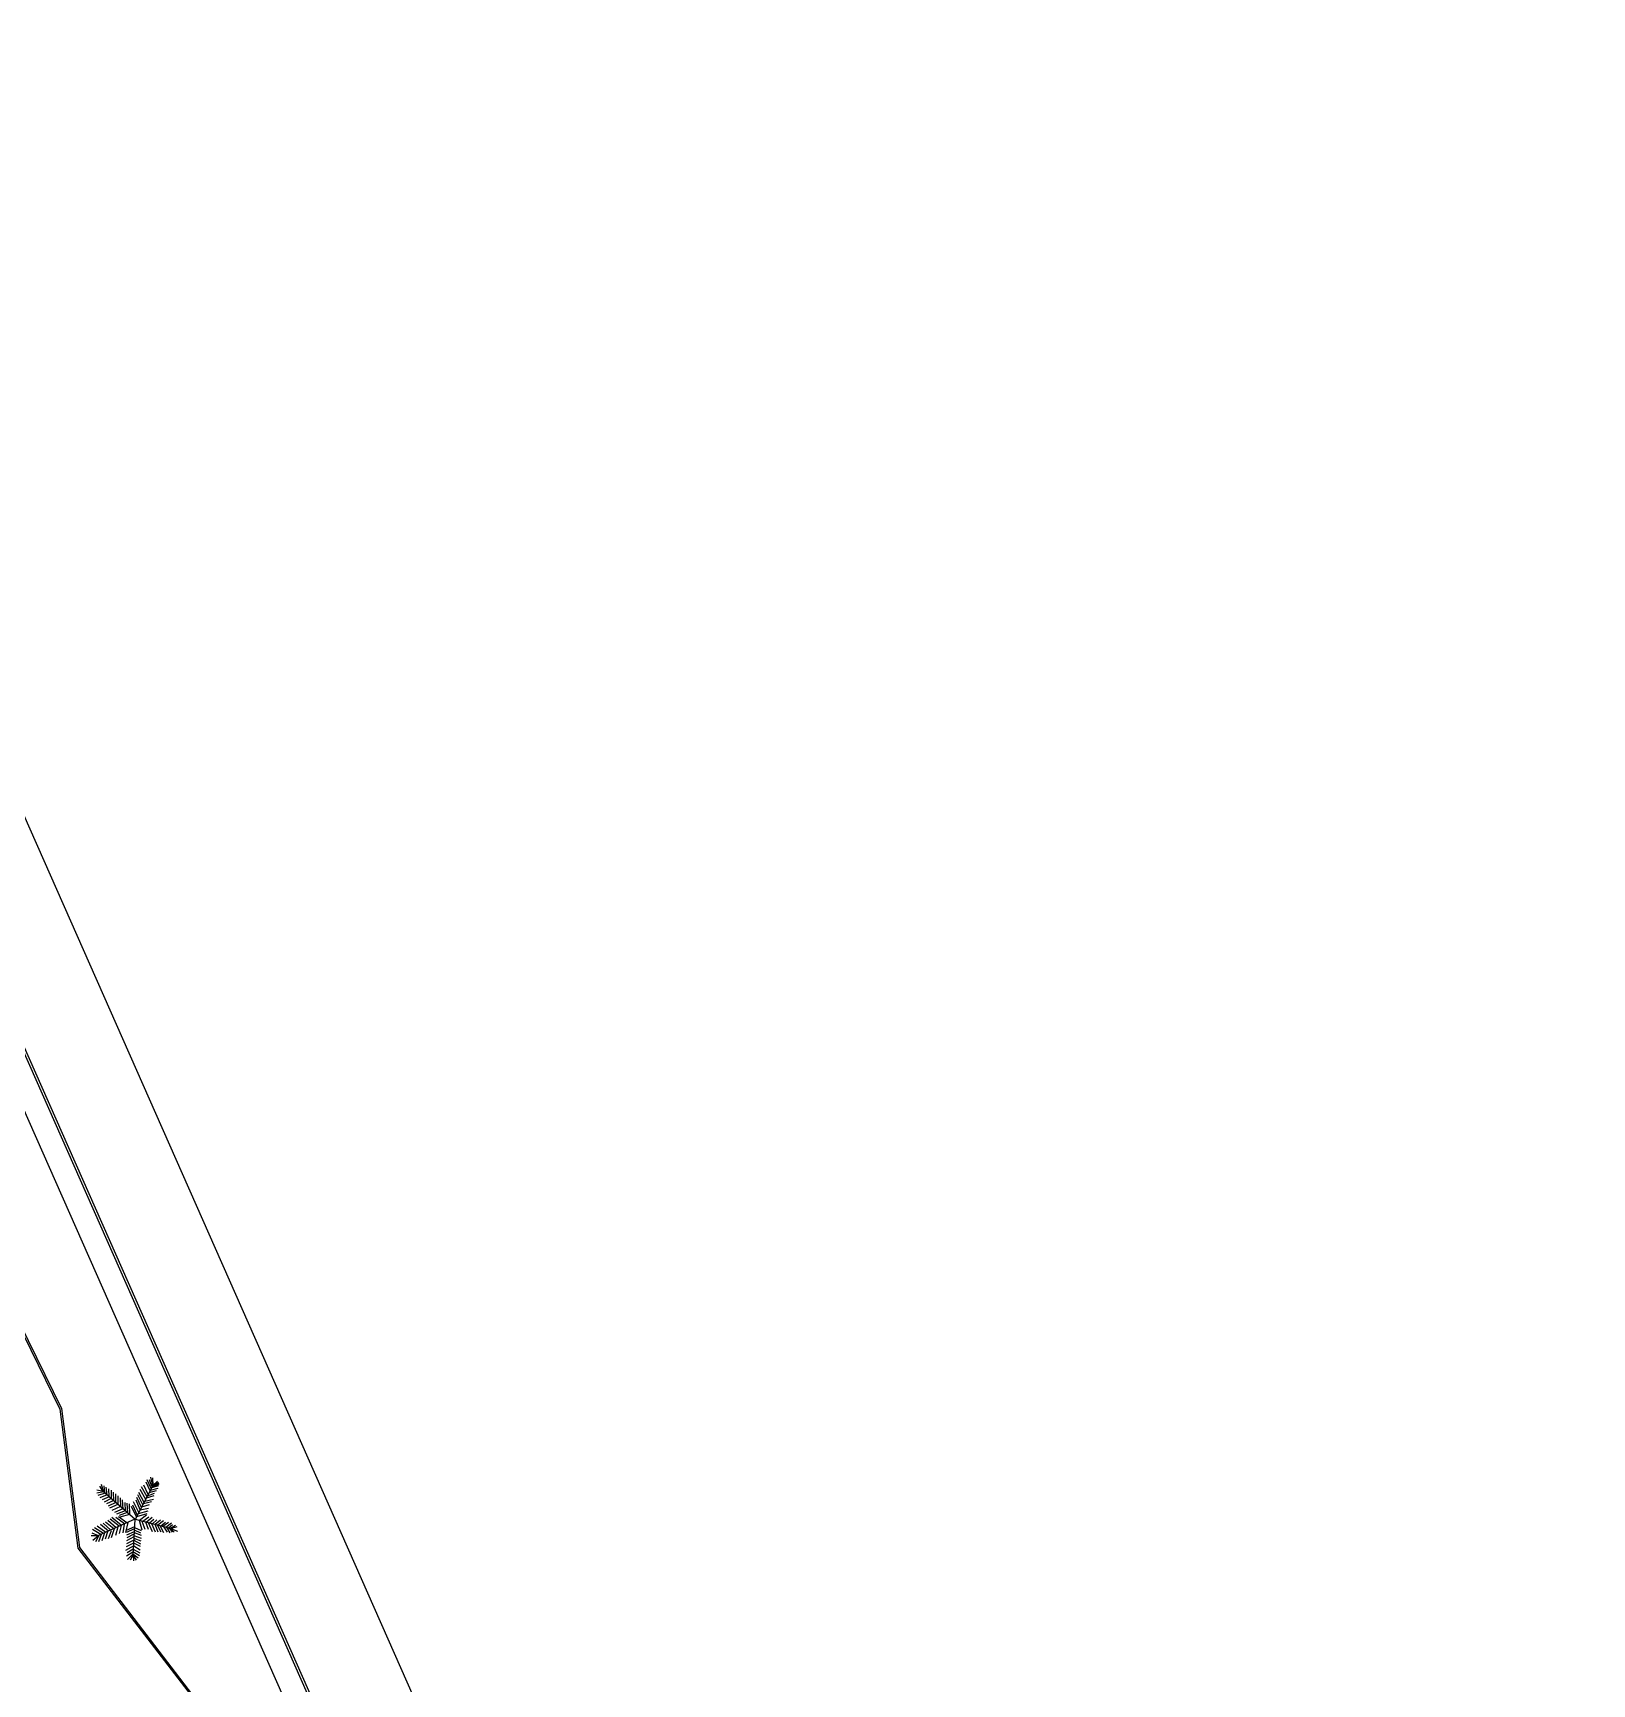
# Model space of a CAD drawing. Header units: millimetres. Extents: x 185 to 501, y 106 to 528.
# Drawn here: x 401.3 to 501.2, y 247.7 to 353.6 of the extents above; entities that cross this region are included whole.
import ezdxf

# ---------------------------------------------------------------- set-up
doc = ezdxf.new("R2010")
doc.units = ezdxf.units.MM
for name, color, linetype in [('aceras', 7, 'Continuous'), ('arboles', 84, 'Continuous'), ('cerca', 50, 'Continuous')]:
    doc.layers.add(name, color=color, linetype=linetype)

msp = doc.modelspace()

# ---------------------------------------------------------------- linework, layer by layer
at = {"layer": 'aceras'}
for points in [[(501.24, 163.48, -0.032113), (472.98, 150.24, -0.493043), (466.86, 153.64), (386.24, 336.02, 0.05824), (375.47, 353.55)], [(501.24, 163.48, -0.032113), (472.98, 150.24, -0.493043), (466.86, 153.64), (386.24, 336.02, 0.05824), (375.47, 353.55)], [(359.01, 138.69), (400.47, 138.69, 0.077072), (460.86, 148.3), (388.6, 311.75)], [(359.01, 138.69), (400.47, 138.69, 0.077072), (460.86, 148.3), (388.6, 311.75)], [(361.94, 136.29), (400.48, 136.29, 0.073569), (458.69, 145.14, 0.515025), (461.38, 151.21), (391.56, 309.13)], [(361.94, 136.29), (400.48, 136.29, 0.073569), (458.69, 145.14, 0.515025), (461.38, 151.21), (391.56, 309.13)], [(361.94, 136.44), (400.48, 136.44, 0.073578), (458.65, 145.29, 0.516303), (461.24, 151.14), (391.43, 309.05)], [(361.94, 136.44), (400.48, 136.44, 0.073578), (458.65, 145.29, 0.516303), (461.24, 151.14), (391.43, 309.05)]]:
    msp.add_lwpolyline(points, format="xyb", dxfattribs=at)
at = {"layer": 'arboles', "linetype": 'Continuous'}
for p, q in [((408.77, 260.05), (408.51, 260.6)), ((408.84, 260.19), (408.58, 260.75)), ((408.88, 260.33), (408.72, 260.75)), ((408.94, 260.38), (408.82, 260.92)), ((408.93, 260.41), (408.94, 260.89)), ((408.94, 260.35), (409.31, 260.61)), ((408.95, 260.41), (409.23, 260.67)), ((408.95, 260.4), (408.95, 260.63)), ((408.95, 260.4), (409.11, 260.52)), ((408.96, 260.29), (409.34, 260.52)), ((405.77, 260), (405.35, 260.1)), ((405.79, 259.98), (405.35, 259.9)), ((405.88, 259.89), (405.42, 259.74)), ((405.76, 260.01), (405.53, 260.35)), ((406, 259.79), (405.53, 259.6)), ((405.77, 260), (405.64, 260.46)), ((406.13, 259.67), (405.68, 259.48)), ((407.8, 258.21), (405.78, 259.99)), ((405.86, 259.92), (405.81, 260.37)), ((406.27, 259.56), (405.81, 259.33)), ((406, 259.79), (405.95, 260.28)), ((406.13, 259.68), (406.12, 260.18)), ((406.28, 259.55), (406.29, 260.08)), ((406.44, 259.41), (406.41, 259.96)), ((406.57, 259.29), (406.57, 259.86)), ((406.72, 259.16), (406.72, 259.72)), ((406.89, 259.02), (406.87, 259.59)), ((407.04, 258.88), (407, 259.47)), ((407.83, 258.23), (408.95, 260.4)), ((408.13, 258.82), (407.86, 259.45)), ((408.21, 258.98), (407.92, 259.61)), ((408.3, 259.15), (407.97, 259.79)), ((408.38, 259.3), (408.05, 259.94)), ((408.48, 259.49), (408.13, 260.13)), ((408.57, 259.67), (408.22, 260.3)), ((408.65, 259.82), (408.36, 260.42)), ((408.42, 259.38), (408.98, 259.52)), ((408.53, 259.59), (409.02, 259.74)), ((408.6, 259.72), (409.05, 259.89)), ((408.71, 259.93), (409.17, 260.07)), ((408.79, 260.09), (409.29, 260.22)), ((408.95, 260.4), (408.88, 260.33)), ((408.88, 260.26), (409.32, 260.39)), ((406.43, 259.42), (405.96, 259.21)), ((406.57, 259.29), (406.07, 259.07)), ((406.7, 259.18), (406.17, 258.94)), ((406.86, 259.04), (406.32, 258.78)), ((407.02, 258.9), (406.48, 258.65)), ((407.16, 258.77), (406.61, 258.55)), ((407.29, 258.66), (406.78, 258.47)), ((407.45, 258.52), (406.83, 258.35)), ((407.19, 258.75), (407.16, 259.29)), ((407.33, 258.63), (407.3, 259.25)), ((407.46, 258.52), (407.45, 259.21)), ((407.9, 258.38), (407.57, 259.05)), ((407.95, 258.47), (407.66, 259.13)), ((408.04, 258.66), (407.69, 259.34)), ((407.91, 258.4), (408.57, 258.6)), ((408.01, 258.59), (408.63, 258.76)), ((408.08, 258.16), (408.53, 258.51)), ((408.13, 258.82), (408.66, 258.93)), ((408.24, 259.03), (408.73, 259.16)), ((408.34, 259.24), (408.86, 259.36)), ((405.45, 257.17), (405.04, 257.33)), ((405.6, 257.24), (405.07, 257.57)), ((405.77, 257.32), (405.2, 257.67)), ((405.92, 257.38), (405.37, 257.78)), ((407.79, 258.22), (405.46, 257.18)), ((406.1, 257.46), (405.58, 257.88)), ((405.84, 257.35), (405.67, 256.83)), ((406.24, 257.52), (405.75, 257.98)), ((406.06, 257.49), (405.89, 256.94)), ((406.43, 257.61), (405.9, 258.04)), ((406.59, 257.68), (406.05, 258.15)), ((406.27, 257.49), (406.08, 256.96)), ((406.78, 257.77), (406.21, 258.23)), ((406.46, 257.62), (406.27, 257.03)), ((406.93, 257.83), (406.32, 258.33)), ((406.69, 257.73), (406.55, 257.18)), ((407.12, 257.92), (406.56, 258.34)), ((407.28, 257.99), (406.74, 258.37)), ((406.9, 257.82), (406.78, 257.32)), ((407.11, 257.91), (407.01, 257.36)), ((407.33, 258.01), (407.19, 257.38)), ((407.76, 257.73), (407.23, 257.51)), ((407.75, 257.61), (407.24, 257.38)), ((407.74, 257.42), (407.26, 257.21)), ((407.79, 258.21), (407.65, 255.94)), ((407.74, 257.37), (408.19, 257.21)), ((407.75, 257.54), (408.15, 257.36)), ((407.76, 257.7), (408.2, 257.5)), ((407.81, 258.22), (410.11, 257.64)), ((408.07, 258.16), (408.23, 257.55)), ((408.24, 258.11), (408.42, 257.59)), ((408.29, 258.1), (408.68, 258.38)), ((408.46, 258.06), (408.64, 257.58)), ((408.52, 258.04), (408.9, 258.36)), ((408.63, 258.02), (408.9, 257.44)), ((408.72, 257.99), (409.01, 258.22)), ((408.86, 257.96), (409.08, 257.42)), ((408.91, 257.94), (409.19, 258.19)), ((409.06, 257.9), (409.26, 257.42)), ((409.08, 257.9), (409.44, 258.18)), ((409.21, 257.87), (409.45, 257.41)), ((409.26, 257.86), (409.62, 258.14)), ((409.39, 257.82), (409.63, 257.38)), ((409.45, 257.81), (409.76, 258.04)), ((409.58, 257.77), (409.95, 258.04)), ((409.61, 257.77), (409.86, 257.39)), ((409.78, 257.72), (410.13, 257.99)), ((409.81, 257.72), (410.04, 257.36)), ((409.94, 257.68), (410.2, 257.89)), ((409.98, 257.67), (410.17, 257.39)), ((410.07, 257.65), (410.4, 257.85)), ((410.1, 257.64), (410.5, 257.76)), ((410.1, 257.64), (410.31, 257.39)), ((410.13, 257.61), (410.52, 257.47)), ((405.47, 257.17), (404.99, 257.16)), ((405.45, 257.17), (405.09, 256.86)), ((405.47, 257.18), (405.27, 256.78)), ((405.63, 257.25), (405.46, 256.77)), ((407.68, 256.5), (407.19, 256.22)), ((407.69, 256.68), (407.23, 256.45)), ((407.72, 257.09), (407.24, 256.84)), ((407.71, 256.88), (407.24, 256.65)), ((407.73, 257.27), (407.27, 257.04)), ((407.67, 256.3), (407.29, 256.06)), ((407.68, 256.31), (408.1, 256.06)), ((407.7, 256.71), (408.12, 256.49)), ((407.71, 256.52), (408.13, 256.27)), ((407.72, 257.01), (408.18, 256.85)), ((407.73, 257.19), (408.19, 257.01)), ((407.73, 256.89), (408.15, 256.65)), ((407.66, 256.11), (407.25, 255.85)), ((407.65, 255.98), (407.31, 255.64)), ((407.65, 255.93), (407.48, 255.59)), ((407.65, 256.01), (407.99, 255.74)), ((407.65, 255.96), (407.88, 255.61)), ((407.66, 256.15), (408.09, 255.9)), ((407.67, 255.94), (407.7, 255.55))]:
    msp.add_line(p, q, dxfattribs=at)
at = {"layer": 'cerca'}
for points in [[(368.06, 311.98), (377.53, 312.95), (385.34, 307.91), (385.66, 296.04), (393.48, 288.73), (394.45, 281.9), (393.8, 277.18), (399.34, 272.96), (403.08, 265.32), (404.23, 256.41), (412.54, 245.57), (419.7, 230.8), (423.86, 210.27), (433.82, 192.3), (434.76, 178.84), (443.57, 169.62)], [(368.11, 311.89), (377.5, 312.85), (385.24, 307.86), (385.57, 296), (393.38, 288.68), (394.35, 281.9), (393.7, 277.14), (399.26, 272.89), (402.98, 265.29), (404.13, 256.37), (412.46, 245.52), (419.61, 230.77), (423.76, 210.24), (433.72, 192.27), (434.66, 178.8), (443.49, 169.56)]]:
    msp.add_lwpolyline(points, dxfattribs=at)

doc.saveas('drawing.dxf')
